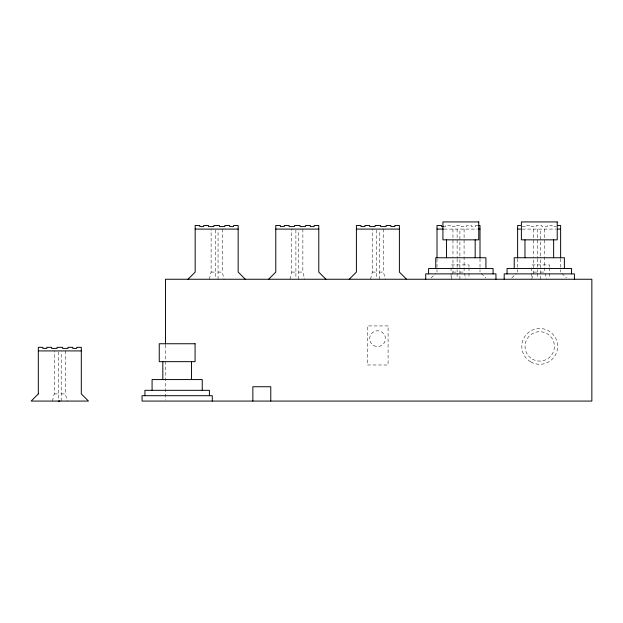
<?xml version="1.0" encoding="UTF-8"?>
<svg xmlns="http://www.w3.org/2000/svg" width="623" height="623" viewBox="0 0 623 623"><rect width="100%" height="100%" fill="white"/><g stroke="black" fill="none" stroke-linecap="round" stroke-linejoin="round"><path stroke-width="0.47" stroke-dasharray="3.12 2.34" d="M61.202 401.072L61.202 351.87M218.058 279.252L218.058 230.051M298.674 279.252L298.674 230.051M379.29 279.252L379.29 230.051M459.899 279.252L459.899 256.801M459.899 255.843L459.899 229.093M540.515 279.252L540.515 256.801M540.515 255.843L540.515 229.093M52.418 401.072L54.263 393.907L54.263 350.913M209.273 279.252L211.119 272.087L211.119 229.093M289.882 279.252L291.735 272.087L291.735 229.093M370.498 279.252L372.352 272.087L372.352 229.093M451.114 279.252L452.96 272.087L452.96 256.801M531.731 279.252L533.576 272.087L533.576 256.801M431.147 277.951L435.711 273.388M511.763 277.951L516.327 273.388M477.125 225.51L475.419 225.51L475.419 226.585L471.486 226.585L471.486 225.51L466.666 225.51L466.666 226.585L461.293 226.585L461.293 225.51L455.725 225.51L455.725 226.585L450.351 226.585L450.351 225.51L445.538 225.51L445.538 226.585L444.051 226.585M522.214 226.585L526.147 226.585L526.147 225.51L530.967 225.51L530.967 226.585L536.341 226.585L536.341 225.51L541.909 225.51L541.909 226.585L547.282 226.585L547.282 225.51L552.095 225.51L552.095 226.585L556.035 226.585M444.035 229.093L477.132 229.093M522.206 229.093L556.043 229.093M211.119 272.087L215.293 272.087L215.293 278.356M218.058 272.087L222.247 272.087L224.109 279.252M291.735 272.087L295.902 272.087L295.902 278.356M298.674 272.087L302.864 272.087L304.725 279.252M372.352 272.087L376.518 272.087L376.518 278.356M379.29 272.087L383.48 272.087L385.333 279.252M452.96 272.087L457.134 272.087L457.134 278.356M459.899 272.087L464.088 272.087L465.949 279.252M533.576 272.087L537.742 272.087L537.742 278.356M540.515 272.087L544.704 272.087L546.566 279.252M54.263 393.907L58.437 393.907L58.437 400.176M61.202 393.907L65.392 393.907L67.253 401.072M561.923 273.388L566.486 277.951M481.306 273.388L485.87 277.951M537.735 229.093L537.742 257.758M537.742 258.716L537.742 272.087M457.118 229.093L457.126 257.758M457.126 258.716L457.134 272.087M376.51 230.051L376.518 272.087M295.894 230.051L295.902 272.087M215.278 230.051L215.293 272.087M58.422 351.87L58.437 393.907M560.622 258.716L560.622 272.087M549.626 266.831L549.626 264.923L531.715 264.923L531.715 266.831M549.626 267.789L549.626 278.302M544.704 229.093L544.704 255.843M544.704 256.801L544.704 272.087M533.576 229.093L533.576 255.843M531.715 267.789L531.715 278.302M517.627 258.716L517.627 272.087M480.006 258.716L480.006 272.087M468.987 266.831L468.987 264.923L451.075 264.923L451.075 266.831M468.987 267.789L468.987 278.302M464.088 229.093L464.088 255.843M464.088 256.801L464.088 272.087M452.96 229.093L452.96 255.843M451.075 267.789L451.075 278.302M437.011 258.716L437.011 272.087M383.48 229.093L383.48 272.087M302.864 229.093L302.864 272.087M222.247 229.093L222.247 272.087M165.492 344.994L165.492 400.106M65.392 350.913L65.392 393.907M388.09 325.93L367.305 325.93L367.305 364.985L388.09 364.985L388.09 325.93M373.598 345.485A7.881 7.881 0 0 0 385.427 338.655A7.881 7.881 0 0 0 373.598 331.833A7.881 7.881 0 0 0 373.598 345.485M530.757 361.908A17.911 17.911 0 0 0 557.632 346.396A17.911 17.911 0 0 0 530.757 330.883A17.911 17.911 0 0 0 530.757 361.908M532.369 359.113A14.687 14.687 0 0 0 554.408 346.396A14.687 14.687 0 0 0 532.369 333.671A14.687 14.687 0 0 0 532.369 359.113"/><path stroke-width="0.93" d="M188.006 279.252L195.17 272.087L195.17 225.51L199.757 225.51L199.757 226.585L203.69 226.585L203.69 225.51L208.51 225.51L208.51 226.585L213.884 226.585L213.884 225.51L219.452 225.51L219.452 226.585L224.825 226.585L224.825 225.51L229.646 225.51L229.646 226.585L233.578 226.585L233.578 225.51L238.165 225.51L238.165 272.087L245.33 279.252M268.622 279.252L275.787 272.087L275.787 225.51L280.373 225.51L280.373 226.585L284.306 226.585L284.306 225.51L289.127 225.51L289.127 226.585L294.5 226.585L294.5 225.51L300.06 225.51L300.06 226.585L305.441 226.585L305.441 225.51L310.254 225.51L310.254 226.585L314.194 226.585L314.194 225.51L318.781 225.51L318.781 272.087L325.946 279.252M349.23 279.252L356.395 272.087L356.395 225.51L360.99 225.51L360.99 226.585L364.922 226.585L364.922 225.51L369.743 225.51L369.743 226.585L375.116 226.585L375.116 225.51L380.676 225.51L380.676 226.585L386.05 226.585L386.05 225.51L390.87 225.51L390.87 226.585L394.803 226.585L394.803 225.51L399.39 225.51L399.39 272.087L406.562 279.252M477.841 225.51L480.006 225.51L480.006 257.758M520.509 225.51L517.627 225.51L517.627 257.758M557.741 225.51L560.622 225.51L560.622 257.758M443.311 226.585L441.598 226.585L441.598 225.51L437.011 225.51L437.011 257.758M195.17 229.093L238.165 229.093M275.787 229.093L318.781 229.093M356.395 229.093L399.39 229.093M437.011 229.093L443.296 229.093M478.191 229.093L480.006 229.093M517.627 229.093L520.501 229.093M557.733 229.093L560.622 229.093M38.315 350.913L81.309 350.913M58.437 401.072L59.839 401.072M574.414 279.252L574.414 273.879L504.194 273.879L504.194 279.252M571.548 273.879L571.548 268.505L507.06 268.505L507.06 273.879M564.383 268.505L564.383 257.758L514.224 257.758L514.224 268.505M553.637 239.839L553.637 257.758M524.971 239.839L524.971 257.758M495.955 279.252L495.955 273.879L425.727 273.879L425.727 279.252M493.089 273.879L493.089 268.505L428.593 268.505L428.593 273.879M485.924 268.505L485.924 257.758L435.757 257.758L435.757 268.505M475.17 239.839L475.17 257.758M446.512 239.839L446.512 257.758M270.779 401.072L270.779 386.743L252.868 386.743L252.868 401.072M212.272 401.072L212.272 395.698L142.052 395.698L142.052 401.072L591.85 401.072L591.85 279.252L165.492 279.252L165.492 344.028M209.406 395.698L209.406 390.325L144.918 390.325L144.918 395.698M202.241 390.325L202.241 379.571L152.082 379.571L152.082 390.325M191.495 361.659L191.495 379.571M162.829 361.659L162.829 379.571M38.315 393.907L31.15 401.072L88.474 401.072L81.309 393.907L81.309 347.33L76.722 347.33L76.722 348.405L72.79 348.405L72.79 347.33L67.969 347.33L67.969 348.405L62.596 348.405L62.596 347.33L57.028 347.33L57.028 348.405L51.654 348.405L51.654 347.33L46.842 347.33L46.842 348.405L42.901 348.405L42.901 347.33L38.315 347.33L38.315 393.907M478.752 221.928L442.93 221.928L442.93 239.839L478.752 239.839L478.752 221.928M557.219 221.928L521.389 221.928L521.389 239.839L557.219 239.839L557.219 221.928M195.077 343.748L159.247 343.748L159.247 361.659L195.077 361.659L195.077 343.748"/></g></svg>
